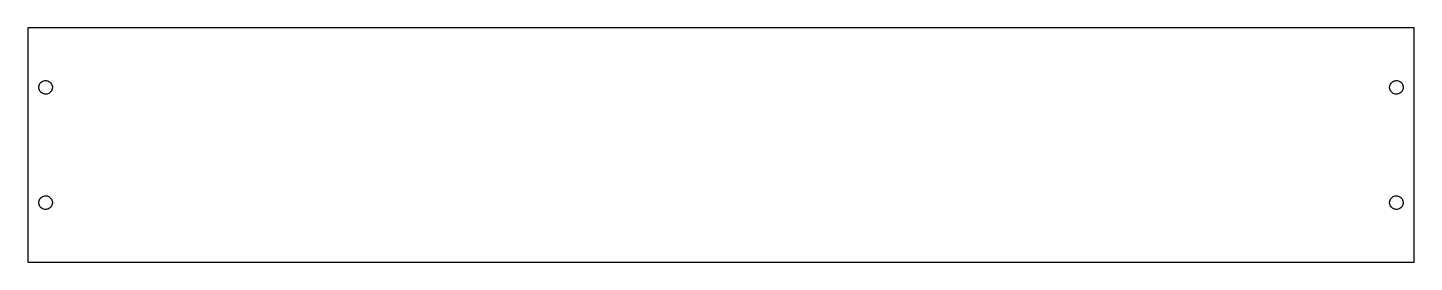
# Model space of a CAD drawing. Header units: metres. Extents: x 0 to 349, y 0 to 59.
import ezdxf

# ---------------------------------------------------------------- set-up
doc = ezdxf.new("R2010")
doc.units = ezdxf.units.M

msp = doc.modelspace()

# ---------------------------------------------------------------- linework, layer by layer
for p, q in [((348.9, 59), (0, 59)), ((0, 59), (0, 0)), ((348.9, 0), (348.9, 59)), ((3.41255, 45.3067), (3.6144, 45.4511)), ((3.6144, 45.4511), (3.83511, 45.5646)), ((3.83511, 45.5646), (4.07001, 45.6447)), ((4.07001, 45.6447), (4.31406, 45.6898)), ((4.31406, 45.6898), (4.56209, 45.6989)), ((4.56209, 45.6989), (4.80878, 45.6717)), ((4.80878, 45.6717), (5.04889, 45.6089)), ((5.04889, 45.6089), (5.2773, 45.5119)), ((5.2773, 45.5119), (5.48915, 45.3826)), ((5.48915, 45.3826), (5.67992, 45.2238)), ((343.22, 45.2238), (343.411, 45.3826)), ((343.411, 45.3826), (343.623, 45.5119)), ((343.623, 45.5119), (343.851, 45.6089)), ((343.851, 45.6089), (344.091, 45.6717)), ((344.091, 45.6717), (344.338, 45.6989)), ((344.338, 45.6989), (344.586, 45.6898)), ((344.586, 45.6898), (344.83, 45.6447)), ((344.83, 45.6447), (345.065, 45.5646)), ((345.065, 45.5646), (345.286, 45.4511)), ((345.286, 45.4511), (345.487, 45.3067)), ((2.79999, 44), (2.81812, 44.2475)), ((2.81812, 43.7525), (2.79999, 44)), ((2.81812, 44.2475), (2.87207, 44.4898)), ((2.87207, 43.5102), (2.81812, 43.7525)), ((2.87207, 44.4898), (2.96072, 44.7216)), ((2.96072, 43.2784), (2.87207, 43.5102)), ((2.96072, 44.7216), (3.0822, 44.938)), ((3.0822, 43.062), (2.96072, 43.2784)), ((3.0822, 44.938), (3.23389, 45.1344)), ((3.23389, 42.8656), (3.0822, 43.062)), ((3.23389, 45.1344), (3.41255, 45.3067)), ((3.41255, 42.6933), (3.23389, 42.8656)), ((3.6144, 42.5489), (3.41255, 42.6933)), ((3.83511, 42.4354), (3.6144, 42.5489)), ((4.07001, 42.3553), (3.83511, 42.4354)), ((4.31406, 42.3102), (4.07001, 42.3553)), ((4.56209, 42.3011), (4.31406, 42.3102)), ((4.80878, 42.3283), (4.56209, 42.3011)), ((5.04889, 42.3911), (4.80878, 42.3283)), ((5.2773, 42.4881), (5.04889, 42.3911)), ((5.48915, 42.6174), (5.2773, 42.4881)), ((5.67992, 42.7762), (5.48915, 42.6174)), ((5.67992, 45.2238), (5.84554, 45.039)), ((5.84554, 42.961), (5.67992, 42.7762)), ((5.84554, 45.039), (5.98248, 44.832)), ((5.98248, 43.168), (5.84554, 42.961)), ((5.98248, 44.832), (6.08781, 44.6073)), ((6.08781, 43.3927), (5.98248, 43.168)), ((6.08781, 44.6073), (6.15932, 44.3696)), ((6.15932, 43.6304), (6.08781, 43.3927)), ((6.15932, 44.3696), (6.19547, 44.1241)), ((6.19547, 43.8759), (6.15932, 43.6304)), ((6.19547, 44.1241), (6.19547, 43.8759)), ((342.705, 44.1241), (342.741, 44.3696)), ((342.705, 43.8759), (342.705, 44.1241)), ((342.741, 43.6304), (342.705, 43.8759)), ((342.741, 44.3696), (342.812, 44.6073)), ((342.812, 43.3927), (342.741, 43.6304)), ((342.812, 44.6073), (342.918, 44.832)), ((342.918, 43.168), (342.812, 43.3927)), ((342.918, 44.832), (343.054, 45.039)), ((343.054, 42.961), (342.918, 43.168)), ((343.054, 45.039), (343.22, 45.2238)), ((343.22, 42.7762), (343.054, 42.961)), ((343.411, 42.6174), (343.22, 42.7762)), ((343.623, 42.4881), (343.411, 42.6174)), ((343.851, 42.3911), (343.623, 42.4881)), ((344.091, 42.3283), (343.851, 42.3911)), ((344.338, 42.3011), (344.091, 42.3283)), ((344.586, 42.3102), (344.338, 42.3011)), ((344.83, 42.3553), (344.586, 42.3102)), ((345.065, 42.4354), (344.83, 42.3553)), ((345.286, 42.5489), (345.065, 42.4354)), ((345.487, 42.6933), (345.286, 42.5489)), ((345.487, 45.3067), (345.666, 45.1344)), ((345.666, 42.8656), (345.487, 42.6933)), ((345.666, 45.1344), (345.818, 44.938)), ((345.818, 43.062), (345.666, 42.8656)), ((345.818, 44.938), (345.939, 44.7216)), ((345.939, 43.2784), (345.818, 43.062)), ((345.939, 44.7216), (346.028, 44.4898)), ((346.028, 43.5102), (345.939, 43.2784)), ((346.028, 44.4898), (346.082, 44.2475)), ((346.082, 43.7525), (346.028, 43.5102)), ((346.082, 44.2475), (346.1, 44)), ((346.1, 44), (346.082, 43.7525)), ((2.79999, 15), (2.81812, 15.2475)), ((2.81812, 14.7525), (2.79999, 15)), ((2.81812, 15.2475), (2.87207, 15.4898)), ((2.87207, 14.5102), (2.81812, 14.7525)), ((2.87207, 15.4898), (2.96072, 15.7216)), ((2.96072, 14.2784), (2.87207, 14.5102)), ((2.96072, 15.7216), (3.0822, 15.938)), ((3.0822, 14.062), (2.96072, 14.2784)), ((3.0822, 15.938), (3.23389, 16.1344)), ((3.23389, 13.8656), (3.0822, 14.062)), ((3.23389, 16.1344), (3.41255, 16.3067)), ((3.41255, 16.3067), (3.6144, 16.4511)), ((3.6144, 16.4511), (3.83511, 16.5646)), ((3.83511, 16.5646), (4.07001, 16.6447)), ((4.07001, 16.6447), (4.31406, 16.6898)), ((4.31406, 16.6898), (4.56209, 16.6989)), ((4.56209, 16.6989), (4.80878, 16.6717)), ((4.80878, 16.6717), (5.04889, 16.6089)), ((5.04889, 16.6089), (5.2773, 16.5119)), ((5.2773, 16.5119), (5.48915, 16.3826)), ((5.48915, 16.3826), (5.67992, 16.2238)), ((5.67992, 16.2238), (5.84554, 16.039)), ((5.84554, 13.961), (5.67992, 13.7762)), ((5.84554, 16.039), (5.98248, 15.832)), ((5.98248, 14.168), (5.84554, 13.961)), ((5.98248, 15.832), (6.08781, 15.6073)), ((6.08781, 14.3927), (5.98248, 14.168)), ((6.08781, 15.6073), (6.15932, 15.3696)), ((6.15932, 14.6304), (6.08781, 14.3927)), ((6.15932, 15.3696), (6.19547, 15.1241)), ((6.19547, 14.8759), (6.15932, 14.6304)), ((6.19547, 15.1241), (6.19547, 14.8759)), ((342.705, 15.1241), (342.741, 15.3696)), ((342.705, 14.8759), (342.705, 15.1241)), ((342.741, 14.6304), (342.705, 14.8759)), ((342.741, 15.3696), (342.812, 15.6073)), ((342.812, 14.3927), (342.741, 14.6304)), ((342.812, 15.6073), (342.918, 15.832)), ((342.918, 14.168), (342.812, 14.3927)), ((342.918, 15.832), (343.054, 16.039)), ((343.054, 13.961), (342.918, 14.168)), ((343.054, 16.039), (343.22, 16.2238)), ((343.22, 13.7762), (343.054, 13.961)), ((343.22, 16.2238), (343.411, 16.3826)), ((343.411, 16.3826), (343.623, 16.5119)), ((343.623, 16.5119), (343.851, 16.6089)), ((343.851, 16.6089), (344.091, 16.6717)), ((344.091, 16.6717), (344.338, 16.6989)), ((344.338, 16.6989), (344.586, 16.6898)), ((344.586, 16.6898), (344.83, 16.6447)), ((344.83, 16.6447), (345.065, 16.5646)), ((345.065, 16.5646), (345.286, 16.4511)), ((345.286, 16.4511), (345.487, 16.3067)), ((345.487, 16.3067), (345.666, 16.1344)), ((345.666, 16.1344), (345.818, 15.938)), ((345.818, 14.062), (345.666, 13.8656)), ((345.818, 15.938), (345.939, 15.7216)), ((345.939, 14.2784), (345.818, 14.062)), ((345.939, 15.7216), (346.028, 15.4898)), ((346.028, 14.5102), (345.939, 14.2784)), ((346.028, 15.4898), (346.082, 15.2475)), ((346.082, 14.7525), (346.028, 14.5102)), ((346.082, 15.2475), (346.1, 15)), ((346.1, 15), (346.082, 14.7525)), ((3.41255, 13.6933), (3.23389, 13.8656)), ((3.6144, 13.5489), (3.41255, 13.6933)), ((3.83511, 13.4354), (3.6144, 13.5489)), ((4.07001, 13.3553), (3.83511, 13.4354)), ((4.31406, 13.3102), (4.07001, 13.3553)), ((4.56209, 13.3011), (4.31406, 13.3102)), ((4.80878, 13.3283), (4.56209, 13.3011)), ((5.04889, 13.3911), (4.80878, 13.3283)), ((5.2773, 13.4881), (5.04889, 13.3911)), ((5.48915, 13.6174), (5.2773, 13.4881)), ((5.67992, 13.7762), (5.48915, 13.6174)), ((343.411, 13.6174), (343.22, 13.7762)), ((343.623, 13.4881), (343.411, 13.6174)), ((343.851, 13.3911), (343.623, 13.4881)), ((344.091, 13.3283), (343.851, 13.3911)), ((344.338, 13.3011), (344.091, 13.3283)), ((344.586, 13.3102), (344.338, 13.3011)), ((344.83, 13.3553), (344.586, 13.3102)), ((345.065, 13.4354), (344.83, 13.3553)), ((345.286, 13.5489), (345.065, 13.4354)), ((345.487, 13.6933), (345.286, 13.5489)), ((345.666, 13.8656), (345.487, 13.6933)), ((0, 0), (348.9, 0))]:
    msp.add_line(p, q)

doc.saveas('drawing.dxf')
